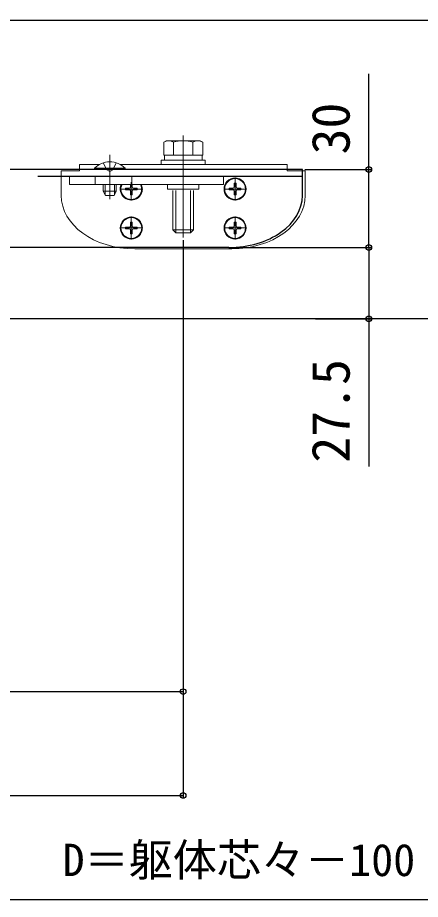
# Model space of a CAD drawing. Units: millimetres, scale not verified. Extents: x -875 to 875, y -1304 to 1298.
# Drawn here: x -473.4 to -318.3, y -57.6 to 281.9 of the extents above; entities that cross this region are included whole.
import ezdxf
from ezdxf.enums import TextEntityAlignment as Align

# ---------------------------------------------------------------- set-up
doc = ezdxf.new("R2010")
doc.units = ezdxf.units.MM
doc.header["$LTSCALE"] = 8
doc.layers.add('0-4_YKK_12', color=2, linetype='Continuous')
doc.layers.add('0-6_YKK_D', color=6, linetype='Continuous')
doc.layers.add('0-5_YKK_13', color=4, linetype='Continuous', lineweight=18)
doc.styles.add('ＭＳ ゴシック', font='')
doc.styles.get('ＭＳ ゴシック').set_extended_font_data('MS Gothic')

msp = doc.modelspace()

# ---------------------------------------------------------------- linework, layer by layer
at = {"layer": '0-4_YKK_12'}
for p, q in [((-363.716, 223.4), (-583, 223.4)), ((-465.634, 220.9), (-363.716, 220.9)), ((-363.716, 213.4), (-363.716, 223.4)), ((-392.016, 193.4), (-583, 193.4)), ((-90.5, 165.9), (-511, 165.9))]:
    msp.add_line(p, q, dxfattribs=at)
msp.add_lwpolyline([(-505, 325.9), (-505, 280.9), (-93, 280.9)], dxfattribs=at)
msp.add_ellipse((-392.016, 213.4), major_axis=(-28.3, 0), ratio=0.706714, start_param=1.5707963, end_param=3.1415927, dxfattribs=at)
at = {"layer": '0-5_YKK_13'}
for p, q in [((-416.146, 234.5), (-417.152, 233.919)), ((-416.146, 234.5), (-403.146, 234.5)), ((-409.646, 236.506), (-409.646, 197.211)), ((-403.146, 234.5), (-402.141, 233.919)), ((-417.152, 229), (-417.152, 233.919)), ((-413.399, 229), (-413.399, 233.919)), ((-405.894, 229), (-405.894, 233.919)), ((-402.141, 229), (-402.141, 233.919)), ((-437.931, 229.092), (-437.931, 212.009)), ((-417.152, 229), (-402.141, 229)), ((-417.152, 229), (-402.141, 229)), ((-416.896, 229), (-416.896, 227)), ((-416.896, 229), (-402.396, 229)), ((-413.646, 229), (-405.646, 229)), ((-402.396, 229), (-402.396, 227)), ((-441.863, 225.4), (-449.646, 225.4)), ((-449.646, 222.9), (-449.646, 225.4)), ((-369.646, 225.4), (-433.998, 225.4)), ((-416.896, 227), (-402.396, 227)), ((-369.646, 222.9), (-369.646, 225.4)), ((-456.646, 213.4), (-456.646, 222.9)), ((-449.646, 222.9), (-456.646, 222.9)), ((-453.487, 220.9), (-453.487, 217.7)), ((-394.09, 220.9), (-453.487, 220.9)), ((-369.646, 223.4), (-449.646, 223.4)), ((-432.031, 223.4), (-443.831, 223.4)), ((-443.588, 220.9), (-443.588, 217.7)), ((-432.031, 223.909), (-432.031, 223.4)), ((-429.445, 220.9), (-429.445, 217.7)), ((-394.09, 220.9), (-394.09, 217.7)), ((-362.646, 222.9), (-369.646, 222.9)), ((-362.646, 213.4), (-362.646, 222.9)), ((-394.09, 217.7), (-453.487, 217.7)), ((-440.431, 217.7), (-440.431, 215.1)), ((-439.776, 217.7), (-439.776, 213.71)), ((-436.085, 217.7), (-436.085, 213.71)), ((-429.996, 217.7), (-429.996, 216.75)), ((-429.646, 211.5), (-429.646, 218.6)), ((-429.296, 217.7), (-429.296, 216.75)), ((-415.646, 217.7), (-415.646, 215.9)), ((-403.646, 217.7), (-403.646, 215.9)), ((-389.996, 218.15), (-389.296, 218.15)), ((-389.996, 218.15), (-389.996, 216.75)), ((-389.646, 211.5), (-389.646, 220.3)), ((-389.296, 218.15), (-389.296, 216.75)), ((-439.631, 213.4), (-440.431, 215.1)), ((-436.231, 213.4), (-435.431, 215.1)), ((-434.046, 215.9), (-425.246, 215.9)), ((-431.896, 216.25), (-431.896, 215.55)), ((-431.896, 216.25), (-430.496, 216.25)), ((-431.896, 215.55), (-430.496, 215.55)), ((-429.996, 215.05), (-429.996, 213.65)), ((-429.296, 215.05), (-429.296, 213.65)), ((-428.796, 216.25), (-427.396, 216.25)), ((-428.796, 215.55), (-427.396, 215.55)), ((-427.396, 216.25), (-427.396, 215.55)), ((-403.646, 215.9), (-415.646, 215.9)), ((-413.646, 200.2), (-413.646, 215.4)), ((-412.446, 199), (-412.446, 215.4)), ((-406.846, 199), (-406.846, 215.4)), ((-405.646, 215.4), (-405.646, 200.2)), ((-394.046, 215.9), (-385.246, 215.9)), ((-391.896, 216.25), (-391.896, 215.55)), ((-391.896, 216.25), (-390.496, 216.25)), ((-391.896, 215.55), (-390.496, 215.55)), ((-389.996, 215.05), (-389.996, 213.65)), ((-389.296, 215.05), (-389.296, 213.65)), ((-388.796, 216.25), (-387.396, 216.25)), ((-388.796, 215.55), (-387.396, 215.55)), ((-387.396, 216.25), (-387.396, 215.55)), ((-436.231, 213.4), (-439.631, 213.4)), ((-429.996, 213.65), (-429.296, 213.65)), ((-389.996, 213.65), (-389.296, 213.65)), ((-429.646, 196.5), (-429.646, 205.3)), ((-389.646, 196.5), (-389.646, 205.3)), ((-434.046, 200.9), (-425.246, 200.9)), ((-431.896, 201.25), (-431.896, 200.55)), ((-431.896, 201.25), (-430.496, 201.25)), ((-431.896, 200.55), (-430.496, 200.55)), ((-429.996, 203.15), (-429.296, 203.15)), ((-429.996, 203.15), (-429.996, 201.75)), ((-429.296, 203.15), (-429.296, 201.75)), ((-428.796, 201.25), (-427.396, 201.25)), ((-428.796, 200.55), (-427.396, 200.55)), ((-427.396, 201.25), (-427.396, 200.55)), ((-394.046, 200.9), (-385.246, 200.9)), ((-391.896, 201.25), (-391.896, 200.55)), ((-391.896, 201.25), (-390.496, 201.25)), ((-391.896, 200.55), (-390.496, 200.55)), ((-389.996, 203.15), (-389.296, 203.15)), ((-389.996, 203.15), (-389.996, 201.75)), ((-389.296, 203.15), (-389.296, 201.75)), ((-388.796, 201.25), (-387.396, 201.25)), ((-388.796, 200.55), (-387.396, 200.55)), ((-387.396, 201.25), (-387.396, 200.55)), ((-429.996, 200.05), (-429.996, 198.65)), ((-429.996, 198.65), (-429.296, 198.65)), ((-429.296, 200.05), (-429.296, 198.65)), ((-412.446, 199), (-413.646, 200.2)), ((-405.646, 200.2), (-413.646, 200.2)), ((-406.846, 199), (-412.446, 199)), ((-406.846, 199), (-405.646, 200.2)), ((-389.996, 200.05), (-389.996, 198.65)), ((-389.996, 198.65), (-389.296, 198.65)), ((-389.296, 200.05), (-389.296, 198.65)), ((-428.346, 192.9), (-390.946, 192.9))]:
    msp.add_line(p, q, dxfattribs=at)
for points in [[(-440.431, 226.011), (-439.076, 223.233), (-437.931, 222.624)], [(-435.431, 226.011), (-436.786, 223.233), (-437.931, 222.624)], [(-432.031, 223.909), (-443.831, 223.909), (-443.831, 223.4)], [(-435.431, 217.7), (-435.431, 215.1), (-440.431, 215.1)]]:
    msp.add_lwpolyline(points, dxfattribs=at)
msp.add_lwpolyline([(-401.146, 225.4), (-418.146, 225.4), (-418.146, 227), (-401.146, 227)], close=True, dxfattribs=at)
for centre, radius in [((-389.646, 215.9), 4.25), ((-389.646, 215.9), 4), ((-429.646, 200.9), 4.25), ((-429.646, 200.9), 4), ((-389.646, 200.9), 4.25), ((-389.646, 200.9), 4)]:
    msp.add_circle(centre, radius, dxfattribs=at)
for centre, radius, start, end in [((-415.276, 231.177), 3.323, 55.61575, 124.38425), ((-409.646, 222.081), 12.419, 72.41205, 107.58795), ((-404.017, 231.177), 3.323, 55.61575, 124.38425), ((-437.931, 218.168), 8.232, 44.2189, 135.7811), ((-429.646, 215.9), 4.25, 154.94238, 25.05762), ((-429.646, 215.9), 4, 153.25632, 26.74368), ((-430.496, 216.75), 0.5, 270, 0), ((-430.496, 215.05), 0.5, 0, 90), ((-428.796, 216.75), 0.5, 180, 270), ((-428.796, 215.05), 0.5, 90, 180), ((-390.496, 216.75), 0.5, 270, 0), ((-390.496, 215.05), 0.5, 0, 90), ((-388.796, 216.75), 0.5, 180, 270), ((-388.796, 215.05), 0.5, 90, 180), ((-430.496, 201.75), 0.5, 270, 0), ((-430.496, 200.05), 0.5, 0, 90), ((-428.796, 201.75), 0.5, 180, 270), ((-428.796, 200.05), 0.5, 90, 180), ((-390.496, 201.75), 0.5, 270, 0), ((-390.496, 200.05), 0.5, 0, 90), ((-388.796, 201.75), 0.5, 180, 270), ((-388.796, 200.05), 0.5, 90, 180)]:
    msp.add_arc(centre, radius, start, end, dxfattribs=at)
for centre, major_axis, start_param, end_param in [((-428.346, 213.4), (-28.3, 0), 0, 1.5707963), ((-390.946, 213.4), (28.3, 0), 4.712389, 6.2831853)]:
    msp.add_ellipse(centre, major_axis=major_axis, ratio=0.724382, start_param=start_param, end_param=end_param, dxfattribs=at)
at = {"layer": '0-6_YKK_D'}
for p, q in [((-362.716, 223.4), (-337.115, 223.4)), ((-409.646, 196.211), (-409.646, 21.39)), ((-409.646, 196.211), (-409.646, -18.61)), ((-391.016, 193.4), (-337.115, 193.4)), ((-391.016, 193.4), (-337.115, 193.4)), ((-358.716, 165.9), (-337.115, 165.9)), ((-585, 22.39), (-409.646, 22.39)), ((-630, -17.61), (-409.646, -17.61)), ((-612.5, -57.61), (-97.5, -57.61))]:
    msp.add_line(p, q, dxfattribs=at)
for points in [[(-338.115, 193.4), (-338.115, 223.4), (-338.115, 260.291)], [(-338.115, 193.4), (-338.115, 165.9), (-338.115, 109.009)]]:
    msp.add_lwpolyline(points, dxfattribs=at)
for centre in [(-338.115, 223.4), (-338.115, 193.4), (-338.115, 193.4), (-338.115, 165.9), (-409.646, 22.39), (-409.646, -17.61)]:
    msp.add_circle(centre, 1.075, dxfattribs=at)

# ---------------------------------------------------------------- texts
at = {"layer": '0-6_YKK_D', "style": 'ＭＳ ゴシック'}
for s, p in [('30', (-341.115, 229.223)), ('27.5', (-341.115, 110.532))]:
    msp.add_text(s, height=14.66, rotation=90, dxfattribs=at).set_placement(p, align=Align.BOTTOM_LEFT)
msp.add_text('D＝躯体芯々－100', height=12.46, dxfattribs=at).set_placement((-456.131, -52.389), align=Align.BOTTOM_LEFT)

doc.saveas('drawing.dxf')
